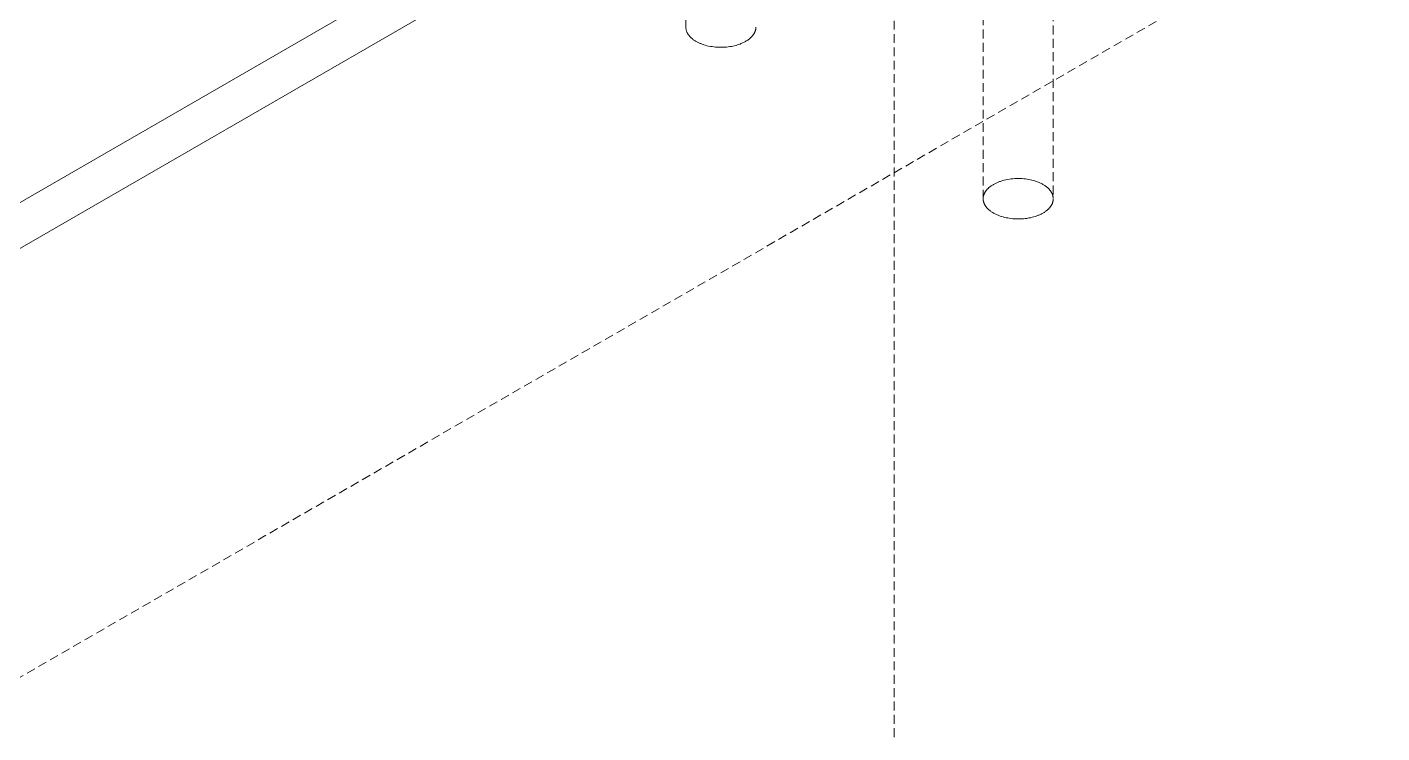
# Model space of a CAD drawing. Header units: millimetres. Extents: x -111 to 4919, y -143 to 3304.
# Drawn here: x 4555.9 to 4749.2, y 1364.9 to 1465.7 of the extents above; entities that cross this region are included whole.
import ezdxf

# ---------------------------------------------------------------- set-up
doc = ezdxf.new("R2010")
doc.units = ezdxf.units.MM
doc.linetypes.add('HIDDEN', pattern=[1.905, 1.27, -0.635])
doc.layers.add('ZANO_R', color=7, linetype='Continuous', lineweight=0)
doc.layers.add('ZANO_R_przerywana', color=7, linetype='HIDDEN', lineweight=0)

msp = doc.modelspace()

# ---------------------------------------------------------------- linework, layer by layer
at = {"layer": 'ZANO_R'}
for p, q in [((4439.19, 1373.88), (4743.25, 1549.42)), ((4743.25, 1542.89), (4439.19, 1367.34))]:
    msp.add_line(p, q, dxfattribs=at)
at = {"layer": 'ZANO_R_przerywana'}
for p, q in [((4679.61, 1322.44), (4679.61, 1649.04)), ((4649.86, 1465.67), (4649.86, 1563.57)), ((4432.12, 1302.02), (4856.39, 1546.97)), ((4692.29, 1441.18), (4692.29, 1536.39)), ((4702.29, 1536.39), (4702.29, 1441.18)), ((4649.87, 1465.6), (4649.86, 1465.67)), ((4649.87, 1465.53), (4649.87, 1465.6)), ((4649.88, 1465.45), (4649.87, 1465.53)), ((4649.9, 1465.38), (4649.88, 1465.45)), ((4649.91, 1465.31), (4649.9, 1465.38)), ((4659.83, 1465.35), (4659.82, 1465.3)), ((4659.84, 1465.4), (4659.83, 1465.35)), ((4659.85, 1465.49), (4659.84, 1465.44)), ((4659.84, 1465.44), (4659.84, 1465.4)), ((4659.86, 1465.58), (4659.85, 1465.54)), ((4659.85, 1465.54), (4659.85, 1465.49)), ((4659.86, 1465.67), (4659.86, 1465.63)), ((4659.86, 1465.63), (4659.86, 1465.58)), ((4649.93, 1465.24), (4649.91, 1465.31)), ((4649.95, 1465.16), (4649.93, 1465.24)), ((4649.97, 1465.09), (4649.95, 1465.16)), ((4649.99, 1465.02), (4649.97, 1465.09)), ((4650.02, 1464.96), (4649.99, 1465.02)), ((4650.05, 1464.89), (4650.02, 1464.96)), ((4650.08, 1464.82), (4650.05, 1464.89)), ((4650.12, 1464.76), (4650.08, 1464.82)), ((4650.15, 1464.69), (4650.12, 1464.76)), ((4650.19, 1464.63), (4650.15, 1464.69)), ((4650.23, 1464.57), (4650.19, 1464.63)), ((4650.28, 1464.51), (4650.23, 1464.57)), ((4650.32, 1464.45), (4650.28, 1464.51)), ((4650.37, 1464.39), (4650.32, 1464.45)), ((4650.42, 1464.33), (4650.37, 1464.39)), ((4650.47, 1464.28), (4650.42, 1464.33)), ((4650.52, 1464.23), (4650.47, 1464.28)), ((4650.57, 1464.18), (4650.52, 1464.23)), ((4650.63, 1464.13), (4650.57, 1464.18)), ((4650.69, 1464.08), (4650.63, 1464.13)), ((4650.75, 1464.03), (4650.69, 1464.08)), ((4650.81, 1463.98), (4650.75, 1464.03)), ((4650.88, 1463.92), (4650.81, 1463.98)), ((4650.95, 1463.87), (4650.88, 1463.92)), ((4651.02, 1463.82), (4650.95, 1463.87)), ((4651.1, 1463.77), (4651.02, 1463.82)), ((4651.18, 1463.72), (4651.1, 1463.77)), ((4651.26, 1463.67), (4651.18, 1463.72)), ((4651.34, 1463.62), (4651.26, 1463.67)), ((4651.43, 1463.57), (4651.34, 1463.62)), ((4651.52, 1463.53), (4651.43, 1463.57)), ((4651.61, 1463.48), (4651.52, 1463.53)), ((4651.7, 1463.44), (4651.61, 1463.48)), ((4651.8, 1463.39), (4651.7, 1463.44)), ((4658.07, 1463.46), (4657.96, 1463.41)), ((4658.18, 1463.51), (4658.07, 1463.46)), ((4658.28, 1463.57), (4658.18, 1463.51)), ((4658.39, 1463.63), (4658.28, 1463.57)), ((4658.49, 1463.69), (4658.39, 1463.63)), ((4658.59, 1463.75), (4658.49, 1463.69)), ((4658.69, 1463.82), (4658.59, 1463.75)), ((4658.79, 1463.89), (4658.69, 1463.82)), ((4658.88, 1463.96), (4658.79, 1463.89)), ((4658.97, 1464.03), (4658.88, 1463.96)), ((4659.06, 1464.1), (4658.97, 1464.03)), ((4659.14, 1464.18), (4659.06, 1464.1)), ((4659.18, 1464.22), (4659.14, 1464.18)), ((4659.22, 1464.26), (4659.18, 1464.22)), ((4659.26, 1464.3), (4659.22, 1464.26)), ((4659.29, 1464.34), (4659.26, 1464.3)), ((4659.33, 1464.38), (4659.29, 1464.34)), ((4659.36, 1464.42), (4659.33, 1464.38)), ((4659.4, 1464.46), (4659.36, 1464.42)), ((4659.43, 1464.5), (4659.4, 1464.46)), ((4659.46, 1464.55), (4659.43, 1464.5)), ((4659.49, 1464.59), (4659.46, 1464.55)), ((4659.52, 1464.63), (4659.49, 1464.59)), ((4659.55, 1464.67), (4659.52, 1464.63)), ((4659.58, 1464.72), (4659.55, 1464.67)), ((4659.6, 1464.76), (4659.58, 1464.72)), ((4659.63, 1464.81), (4659.6, 1464.76)), ((4659.65, 1464.85), (4659.63, 1464.81)), ((4659.67, 1464.89), (4659.65, 1464.85)), ((4659.7, 1464.94), (4659.67, 1464.89)), ((4659.72, 1464.98), (4659.7, 1464.94)), ((4659.73, 1465.03), (4659.72, 1464.98)), ((4659.75, 1465.08), (4659.73, 1465.03)), ((4659.77, 1465.12), (4659.75, 1465.08)), ((4659.78, 1465.17), (4659.77, 1465.12)), ((4659.8, 1465.21), (4659.78, 1465.17)), ((4659.81, 1465.26), (4659.8, 1465.21)), ((4659.82, 1465.3), (4659.81, 1465.26)), ((4651.89, 1463.35), (4651.8, 1463.39)), ((4651.99, 1463.31), (4651.89, 1463.35)), ((4652.1, 1463.27), (4651.99, 1463.31)), ((4652.2, 1463.23), (4652.1, 1463.27)), ((4652.31, 1463.19), (4652.2, 1463.23)), ((4652.42, 1463.15), (4652.31, 1463.19)), ((4652.64, 1463.09), (4652.42, 1463.15)), ((4652.88, 1463.02), (4652.64, 1463.09)), ((4653.11, 1462.97), (4652.88, 1463.02)), ((4653.36, 1462.92), (4653.11, 1462.97)), ((4653.61, 1462.88), (4653.36, 1462.92)), ((4653.86, 1462.85), (4653.61, 1462.88)), ((4654.11, 1462.82), (4653.86, 1462.85)), ((4654.37, 1462.8), (4654.11, 1462.82)), ((4654.63, 1462.79), (4654.37, 1462.8)), ((4654.88, 1462.79), (4654.63, 1462.79)), ((4655.14, 1462.79), (4654.88, 1462.79)), ((4655.39, 1462.8), (4655.14, 1462.79)), ((4655.64, 1462.82), (4655.39, 1462.8)), ((4655.89, 1462.85), (4655.64, 1462.82)), ((4656.13, 1462.88), (4655.89, 1462.85)), ((4656.36, 1462.92), (4656.13, 1462.88)), ((4656.59, 1462.96), (4656.36, 1462.92)), ((4656.81, 1463.02), (4656.59, 1462.96)), ((4657.02, 1463.07), (4656.81, 1463.02)), ((4657.23, 1463.13), (4657.02, 1463.07)), ((4657.43, 1463.2), (4657.23, 1463.13)), ((4657.62, 1463.26), (4657.43, 1463.2)), ((4657.73, 1463.31), (4657.62, 1463.26)), ((4657.84, 1463.36), (4657.73, 1463.31)), ((4657.96, 1463.41), (4657.84, 1463.36)), ((4692.56, 1442.13), (4692.59, 1442.17)), ((4692.59, 1442.17), (4692.62, 1442.22)), ((4692.62, 1442.22), (4692.65, 1442.27)), ((4692.65, 1442.27), (4692.69, 1442.31)), ((4692.69, 1442.31), (4692.72, 1442.36)), ((4692.72, 1442.36), (4692.76, 1442.4)), ((4692.76, 1442.4), (4692.79, 1442.44)), ((4692.79, 1442.44), (4692.83, 1442.49)), ((4692.83, 1442.49), (4692.87, 1442.53)), ((4692.87, 1442.53), (4692.91, 1442.57)), ((4692.91, 1442.57), (4692.95, 1442.61)), ((4692.95, 1442.61), (4692.99, 1442.65)), ((4692.99, 1442.65), (4693.03, 1442.69)), ((4693.03, 1442.69), (4693.07, 1442.73)), ((4693.07, 1442.73), (4693.11, 1442.77)), ((4693.11, 1442.77), (4693.18, 1442.82)), ((4693.18, 1442.82), (4693.24, 1442.88)), ((4693.24, 1442.88), (4693.31, 1442.93)), ((4693.31, 1442.93), (4693.38, 1442.98)), ((4693.38, 1442.98), (4693.45, 1443.03)), ((4693.45, 1443.03), (4693.53, 1443.08)), ((4693.53, 1443.08), (4693.6, 1443.13)), ((4693.6, 1443.13), (4693.69, 1443.18)), ((4693.69, 1443.18), (4693.77, 1443.23)), ((4693.77, 1443.23), (4693.85, 1443.28)), ((4693.85, 1443.28), (4693.94, 1443.32)), ((4693.94, 1443.32), (4694.03, 1443.37)), ((4694.03, 1443.37), (4694.13, 1443.42)), ((4694.13, 1443.42), (4694.22, 1443.46)), ((4694.22, 1443.46), (4694.32, 1443.5)), ((4694.32, 1443.5), (4694.42, 1443.54)), ((4694.42, 1443.54), (4694.52, 1443.58)), ((4694.52, 1443.58), (4694.63, 1443.62)), ((4694.63, 1443.62), (4694.74, 1443.66)), ((4694.74, 1443.66), (4694.85, 1443.7)), ((4694.85, 1443.7), (4695.07, 1443.77)), ((4695.07, 1443.77), (4695.3, 1443.83)), ((4695.3, 1443.83), (4695.54, 1443.88)), ((4695.54, 1443.88), (4695.78, 1443.93)), ((4695.78, 1443.93), (4696.03, 1443.97)), ((4696.03, 1443.97), (4696.28, 1444.01)), ((4696.28, 1444.01), (4696.54, 1444.03)), ((4696.54, 1444.03), (4696.8, 1444.05)), ((4696.8, 1444.05), (4697.05, 1444.06)), ((4697.05, 1444.06), (4697.31, 1444.07)), ((4697.31, 1444.07), (4697.56, 1444.06)), ((4697.56, 1444.06), (4697.82, 1444.05)), ((4697.82, 1444.05), (4698.07, 1444.03)), ((4698.07, 1444.03), (4698.31, 1444)), ((4698.31, 1444), (4698.55, 1443.97)), ((4698.55, 1443.97), (4698.79, 1443.93)), ((4698.79, 1443.93), (4699.02, 1443.89)), ((4699.02, 1443.89), (4699.24, 1443.84)), ((4699.24, 1443.84), (4699.45, 1443.78)), ((4699.45, 1443.78), (4699.66, 1443.72)), ((4699.66, 1443.72), (4699.85, 1443.66)), ((4699.85, 1443.66), (4700.04, 1443.59)), ((4700.04, 1443.59), (4700.15, 1443.54)), ((4700.15, 1443.54), (4700.26, 1443.5)), ((4700.26, 1443.5), (4700.37, 1443.45)), ((4700.37, 1443.45), (4700.48, 1443.4)), ((4700.48, 1443.4), (4700.59, 1443.35)), ((4700.59, 1443.35), (4700.7, 1443.29)), ((4700.7, 1443.29), (4700.8, 1443.23)), ((4700.8, 1443.23), (4700.9, 1443.17)), ((4700.9, 1443.17), (4701, 1443.11)), ((4701, 1443.11), (4701.1, 1443.05)), ((4701.1, 1443.05), (4701.19, 1442.98)), ((4701.19, 1442.98), (4701.28, 1442.91)), ((4701.28, 1442.91), (4701.37, 1442.84)), ((4701.37, 1442.84), (4701.46, 1442.77)), ((4701.46, 1442.77), (4701.54, 1442.7)), ((4701.54, 1442.7), (4701.62, 1442.62)), ((4701.62, 1442.62), (4701.66, 1442.58)), ((4701.66, 1442.58), (4701.69, 1442.54)), ((4701.69, 1442.54), (4701.73, 1442.5)), ((4701.73, 1442.5), (4701.76, 1442.46)), ((4701.76, 1442.46), (4701.8, 1442.42)), ((4701.8, 1442.42), (4701.83, 1442.38)), ((4701.83, 1442.38), (4701.86, 1442.34)), ((4701.86, 1442.34), (4701.89, 1442.3)), ((4701.89, 1442.3), (4701.92, 1442.26)), ((4701.92, 1442.26), (4701.95, 1442.22)), ((4701.95, 1442.22), (4701.98, 1442.17)), ((4701.98, 1442.17), (4702.01, 1442.13)), ((4692.29, 1441.32), (4692.3, 1441.37)), ((4692.29, 1441.27), (4692.29, 1441.32)), ((4692.29, 1441.13), (4692.29, 1441.18)), ((4692.29, 1441.09), (4692.29, 1441.13)), ((4692.29, 1441.04), (4692.29, 1441.09)), ((4692.3, 1440.99), (4692.29, 1441.04)), ((4692.3, 1441.42), (4692.31, 1441.48)), ((4692.3, 1441.37), (4692.3, 1441.42)), ((4692.3, 1440.95), (4692.3, 1440.99)), ((4692.31, 1440.9), (4692.3, 1440.95)), ((4692.31, 1441.48), (4692.32, 1441.53)), ((4692.32, 1440.86), (4692.31, 1440.9)), ((4692.32, 1441.53), (4692.34, 1441.58)), ((4692.33, 1440.81), (4692.32, 1440.86)), ((4692.34, 1440.76), (4692.33, 1440.81)), ((4692.34, 1441.58), (4692.35, 1441.63)), ((4692.35, 1440.72), (4692.34, 1440.76)), ((4692.35, 1441.63), (4692.36, 1441.68)), ((4692.36, 1440.67), (4692.35, 1440.72)), ((4692.36, 1441.68), (4692.38, 1441.73)), ((4692.38, 1440.63), (4692.36, 1440.67)), ((4692.38, 1441.73), (4692.4, 1441.78)), ((4692.4, 1440.58), (4692.38, 1440.63)), ((4692.4, 1441.78), (4692.42, 1441.83)), ((4692.41, 1440.54), (4692.4, 1440.58)), ((4692.43, 1440.49), (4692.41, 1440.54)), ((4692.42, 1441.83), (4692.44, 1441.88)), ((4692.45, 1440.44), (4692.43, 1440.49)), ((4692.44, 1441.88), (4692.46, 1441.93)), ((4692.47, 1440.4), (4692.45, 1440.44)), ((4692.46, 1441.93), (4692.48, 1441.98)), ((4692.49, 1440.36), (4692.47, 1440.4)), ((4692.48, 1441.98), (4692.51, 1442.03)), ((4692.52, 1440.31), (4692.49, 1440.36)), ((4692.51, 1442.03), (4692.54, 1442.08)), ((4692.54, 1440.27), (4692.52, 1440.31)), ((4692.54, 1442.08), (4692.56, 1442.13)), ((4692.57, 1440.22), (4692.54, 1440.27)), ((4692.6, 1440.18), (4692.57, 1440.22)), ((4702, 1440.22), (4701.97, 1440.17)), ((4702.03, 1440.27), (4702, 1440.22)), ((4702.01, 1442.13), (4702.03, 1442.09)), ((4702.03, 1442.09), (4702.06, 1442.04)), ((4702.06, 1440.32), (4702.03, 1440.27)), ((4702.06, 1442.04), (4702.08, 1442)), ((4702.09, 1440.37), (4702.06, 1440.32)), ((4702.08, 1442), (4702.1, 1441.96)), ((4702.11, 1440.42), (4702.09, 1440.37)), ((4702.1, 1441.96), (4702.12, 1441.91)), ((4702.13, 1440.47), (4702.11, 1440.42)), ((4702.12, 1441.91), (4702.14, 1441.87)), ((4702.16, 1440.52), (4702.13, 1440.47)), ((4702.14, 1441.87), (4702.16, 1441.82)), ((4702.16, 1441.82), (4702.18, 1441.78)), ((4702.18, 1440.58), (4702.16, 1440.52)), ((4702.18, 1441.78), (4702.19, 1441.74)), ((4702.2, 1440.63), (4702.18, 1440.58)), ((4702.19, 1441.74), (4702.21, 1441.69)), ((4702.21, 1440.68), (4702.2, 1440.63)), ((4702.21, 1441.69), (4702.22, 1441.65)), ((4702.23, 1440.74), (4702.21, 1440.68)), ((4702.22, 1441.65), (4702.23, 1441.6)), ((4702.23, 1441.6), (4702.24, 1441.56)), ((4702.24, 1440.79), (4702.23, 1440.74)), ((4702.24, 1441.56), (4702.25, 1441.51)), ((4702.25, 1440.85), (4702.24, 1440.79)), ((4702.25, 1441.51), (4702.26, 1441.47)), ((4702.26, 1440.9), (4702.25, 1440.85)), ((4702.26, 1441.47), (4702.27, 1441.42)), ((4702.27, 1440.96), (4702.26, 1440.9)), ((4702.27, 1441.42), (4702.27, 1441.38)), ((4702.27, 1441.38), (4702.28, 1441.33)), ((4702.28, 1441.01), (4702.27, 1440.96)), ((4702.28, 1441.33), (4702.28, 1441.28)), ((4702.28, 1441.28), (4702.29, 1441.24)), ((4702.29, 1441.12), (4702.28, 1441.07)), ((4702.28, 1441.07), (4702.28, 1441.01)), ((4702.29, 1441.18), (4702.29, 1441.12)), ((4692.62, 1440.14), (4692.6, 1440.18)), ((4692.65, 1440.09), (4692.62, 1440.14)), ((4692.68, 1440.05), (4692.65, 1440.09)), ((4692.72, 1440.01), (4692.68, 1440.05)), ((4692.75, 1439.97), (4692.72, 1440.01)), ((4692.78, 1439.93), (4692.75, 1439.97)), ((4692.82, 1439.88), (4692.78, 1439.93)), ((4692.85, 1439.84), (4692.82, 1439.88)), ((4692.89, 1439.8), (4692.85, 1439.84)), ((4692.93, 1439.76), (4692.89, 1439.8)), ((4692.97, 1439.72), (4692.93, 1439.76)), ((4693.01, 1439.69), (4692.97, 1439.72)), ((4693.09, 1439.61), (4693.01, 1439.69)), ((4693.18, 1439.53), (4693.09, 1439.61)), ((4693.27, 1439.46), (4693.18, 1439.53)), ((4693.36, 1439.39), (4693.27, 1439.46)), ((4693.45, 1439.32), (4693.36, 1439.39)), ((4693.55, 1439.26), (4693.45, 1439.32)), ((4693.65, 1439.19), (4693.55, 1439.26)), ((4693.76, 1439.13), (4693.65, 1439.19)), ((4693.86, 1439.07), (4693.76, 1439.13)), ((4693.97, 1439.02), (4693.86, 1439.07)), ((4694.08, 1438.96), (4693.97, 1439.02)), ((4694.19, 1438.91), (4694.08, 1438.96)), ((4694.3, 1438.86), (4694.19, 1438.91)), ((4694.42, 1438.81), (4694.3, 1438.86)), ((4694.53, 1438.77), (4694.42, 1438.81)), ((4694.72, 1438.7), (4694.53, 1438.77)), ((4694.92, 1438.64), (4694.72, 1438.7)), ((4695.12, 1438.58), (4694.92, 1438.64)), ((4695.34, 1438.52), (4695.12, 1438.58)), ((4695.56, 1438.47), (4695.34, 1438.52)), ((4695.79, 1438.43), (4695.56, 1438.47)), ((4696.02, 1438.39), (4695.79, 1438.43)), ((4696.26, 1438.35), (4696.02, 1438.39)), ((4696.51, 1438.33), (4696.26, 1438.35)), ((4696.76, 1438.31), (4696.51, 1438.33)), ((4697.01, 1438.3), (4696.76, 1438.31)), ((4697.26, 1438.29), (4697.01, 1438.3)), ((4697.52, 1438.3), (4697.26, 1438.29)), ((4697.78, 1438.31), (4697.52, 1438.3)), ((4698.03, 1438.32), (4697.78, 1438.31)), ((4698.29, 1438.35), (4698.03, 1438.32)), ((4698.54, 1438.38), (4698.29, 1438.35)), ((4698.79, 1438.43), (4698.54, 1438.38)), ((4699.03, 1438.47), (4698.79, 1438.43)), ((4699.27, 1438.53), (4699.03, 1438.47)), ((4699.5, 1438.59), (4699.27, 1438.53)), ((4699.73, 1438.66), (4699.5, 1438.59)), ((4699.84, 1438.7), (4699.73, 1438.66)), ((4699.94, 1438.73), (4699.84, 1438.7)), ((4700.05, 1438.77), (4699.94, 1438.73)), ((4700.15, 1438.81), (4700.05, 1438.77)), ((4700.25, 1438.85), (4700.15, 1438.81)), ((4700.35, 1438.9), (4700.25, 1438.85)), ((4700.45, 1438.94), (4700.35, 1438.9)), ((4700.54, 1438.99), (4700.45, 1438.94)), ((4700.63, 1439.03), (4700.54, 1438.99)), ((4700.72, 1439.08), (4700.63, 1439.03)), ((4700.8, 1439.13), (4700.72, 1439.08)), ((4700.89, 1439.18), (4700.8, 1439.13)), ((4700.97, 1439.23), (4700.89, 1439.18)), ((4701.05, 1439.28), (4700.97, 1439.23)), ((4701.12, 1439.33), (4701.05, 1439.28)), ((4701.19, 1439.38), (4701.12, 1439.33)), ((4701.26, 1439.43), (4701.19, 1439.38)), ((4701.33, 1439.48), (4701.26, 1439.43)), ((4701.4, 1439.53), (4701.33, 1439.48)), ((4701.46, 1439.59), (4701.4, 1439.53)), ((4701.5, 1439.63), (4701.46, 1439.59)), ((4701.55, 1439.67), (4701.5, 1439.63)), ((4701.59, 1439.71), (4701.55, 1439.67)), ((4701.64, 1439.75), (4701.59, 1439.71)), ((4701.68, 1439.8), (4701.64, 1439.75)), ((4701.72, 1439.84), (4701.68, 1439.8)), ((4701.76, 1439.89), (4701.72, 1439.84)), ((4701.8, 1439.93), (4701.76, 1439.89)), ((4701.83, 1439.98), (4701.8, 1439.93)), ((4701.87, 1440.03), (4701.83, 1439.98)), ((4701.9, 1440.07), (4701.87, 1440.03)), ((4701.94, 1440.12), (4701.9, 1440.07)), ((4701.97, 1440.17), (4701.94, 1440.12))]:
    msp.add_line(p, q, dxfattribs=at)

doc.saveas('drawing.dxf')
